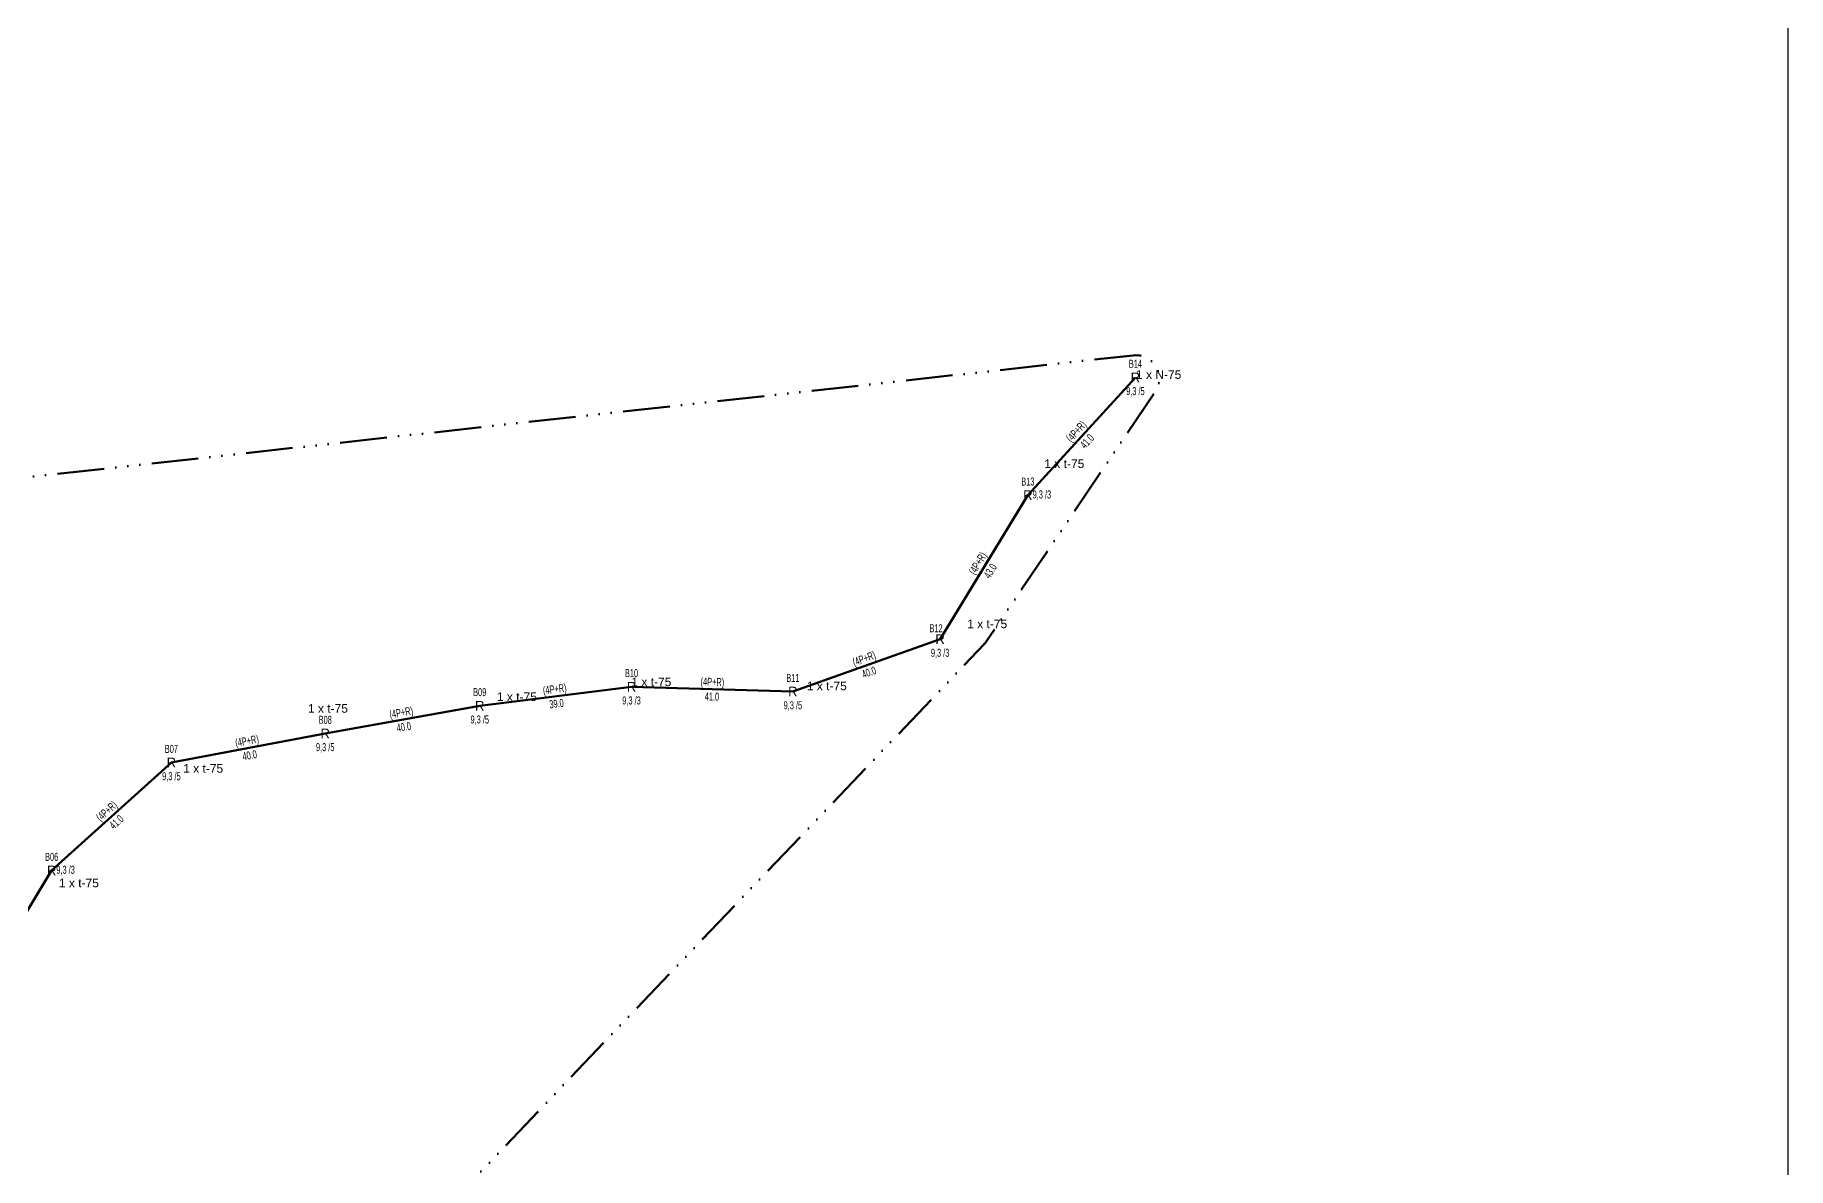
# Model space of a CAD drawing. Header units: millimetres. Extents: x 614452 to 616952, y 4151662 to 4153442.
# Drawn here: x 616315.3 to 616764.3, y 4152243 to 4152533.2 of the extents above; entities that cross this region are included whole.
import ezdxf
from ezdxf.enums import TextEntityAlignment as Align

# ---------------------------------------------------------------- set-up
doc = ezdxf.new("R2010")
doc.units = ezdxf.units.MM
doc.linetypes.add('ACAD_ISO14W100', pattern=[24, 12, -3, 0, -3, 0, -3, 0, -3])
doc.layers.add('ANTET', color=7, linetype='Continuous')
doc.layers.add('Unknown_Point_Feature', color=7, linetype='Continuous')
for name, color, linetype, lineweight in [('DIREK_AG_MEVCUT', 120, 'Continuous', 25), ('HAT_AG_HAVAI_MEVCUT', 126, 'Continuous', 50), ('TRAFO_BOLGE_TUM', 254, 'ACAD_ISO14W100', 70)]:
    doc.layers.add(name, color=color, linetype=linetype, lineweight=lineweight)
doc.styles.add('Direk', font='B_CAD')
doc.styles.get("Standard").update_dxf_attribs({"font": 'Arial'})

msp = doc.modelspace()

# ---------------------------------------------------------------- linework, layer by layer
at = {"layer": 'ANTET', "flags": 128}
msp.add_lwpolyline([(614452.5, 4151777.5), (614452.5, 4152542.5), (616764.34, 4152542.5), (616764.34, 4151662.5), (614452.5, 4151662.5)], close=True, dxfattribs=at)
at = {"layer": 'HAT_AG_HAVAI_MEVCUT'}
for p, q in [((616569.62, 4152415.36), (616597.17, 4152445.53)), ((616547.14, 4152378.49), (616569.62, 4152415.36)), ((616509.42, 4152365.04), (616547.14, 4152378.49)), ((616429.2, 4152361.4), (616468.08, 4152366.27)), ((616468.08, 4152366.27), (616509.42, 4152365.04)), ((616389.61, 4152354.31), (616429.2, 4152361.4)), ((616350.2, 4152346.86), (616389.61, 4152354.31)), ((616319.52, 4152319.2), (616350.2, 4152346.86)), ((616298.48, 4152284.34), (616319.52, 4152319.2))]:
    msp.add_line(p, q, dxfattribs=at)
at = {"layer": 'TRAFO_BOLGE_TUM', "flags": 128}
msp.add_lwpolyline([(616051.11, 4152028.74), (616051.1, 4152028.73), (616017.64, 4152078.78), (616017.43, 4152079.12), (616017.21, 4152079.6), (616017.19, 4152079.59), (615938.92, 4152247.83), (615938.72, 4152248.31), (615938.45, 4152249.32), (615938.44, 4152249.5), (615938.42, 4152249.5), (615920.91, 4152370.5), (615920.85, 4152371.36), (615920.94, 4152372.4), (615921.21, 4152373.41), (615921.65, 4152374.36), (615922.25, 4152375.21), (615922.99, 4152375.95), (615923.85, 4152376.55), (615924.79, 4152377), (615925.8, 4152377.27), (615926.19, 4152377.3), (615926.19, 4152377.32), (616596.62, 4152451.18), (616597.28, 4152451.22), (616598.32, 4152451.12), (616599.33, 4152450.85), (616600.28, 4152450.41), (616601.14, 4152449.81), (616601.88, 4152449.07), (616602.48, 4152448.22), (616602.92, 4152447.27), (616603.19, 4152446.26), (616603.28, 4152445.22), (616603.19, 4152444.17), (616602.92, 4152443.16), (616602.48, 4152442.22), (616602.23, 4152441.87), (616602.25, 4152441.85), (616559.03, 4152377.95), (616558.66, 4152377.46), (616558.38, 4152377.19), (616558.4, 4152377.17), (616272.35, 4152077.4), (616271.87, 4152076.95), (616271.01, 4152076.35), (616270.07, 4152075.91), (616270, 4152075.89), (616270, 4152075.88), (616074.15, 4152007.04), (616073.2, 4152006.79), (616072.16, 4152006.7), (616071.12, 4152006.79), (616070.11, 4152007.06), (616069.16, 4152007.51), (616068.3, 4152008.11), (616067.56, 4152008.85), (616067.54, 4152008.87), (616067.54, 4152008.87), (616051.47, 4152028.23), (616051.11, 4152028.74), (616051.11, 4152028.74)], dxfattribs=at)

# ---------------------------------------------------------------- texts
at = {"layer": 'DIREK_AG_MEVCUT', "width": 0.53}
for s, p in [('B14', (616597.17, 4152449.03)), ('9,3 /5', (616597.17, 4152442.03)), ('B13', (616569.62, 4152418.86)), ('9,3 /3', (616573.21, 4152415.55)), ('B12', (616546.1, 4152381.26)), ('9,3 /3', (616547.14, 4152374.99)), ('B10', (616468.08, 4152369.77)), ('B11', (616509.42, 4152368.54)), ('B09', (616429.2, 4152364.9)), ('9,3 /3', (616468.08, 4152362.77)), ('9,3 /5', (616509.42, 4152361.54)), ('B08', (616389.61, 4152357.81)), ('9,3 /5', (616429.2, 4152357.9)), ('9,3 /5', (616389.61, 4152350.81)), ('B07', (616350.2, 4152350.36)), ('9,3 /5', (616350.2, 4152343.36)), ('B06', (616319.52, 4152322.7)), ('9,3 /3', (616323.1, 4152319.39))]:
    msp.add_text(s, height=2.05, dxfattribs=at).set_placement(p, align=Align.MIDDLE_CENTER)
at = {"layer": 'DIREK_AG_MEVCUT', "style": 'Direk'}
for p in [(616597.17, 4152445.53), (616569.62, 4152415.36), (616547.14, 4152378.49), (616468.08, 4152366.27), (616509.42, 4152365.04), (616429.2, 4152361.4), (616389.61, 4152354.31), (616350.2, 4152346.86), (616319.52, 4152319.2)]:
    msp.add_text('R', height=2.5, dxfattribs=at).set_placement(p, align=Align.MIDDLE_CENTER)
at = {"layer": 'HAT_AG_HAVAI_MEVCUT', "lineweight": 30, "width": 0.53}
for rotation, p in [(47.5953, (616582.77, 4152431.02, 308298.59)), (58.6319, (616557.66, 4152397.37, 308284.81)), (19.6239, (616527.99, 4152372.56, 308273.57)), (7.1421, (616448.53, 4152364.68, 308234.04)), (358.2933, (616488.77, 4152366.5, 308254.71)), (10.1564, (616409.26, 4152358.69, 308214.6)), (10.6959, (616369.75, 4152351.42, 308194.81)), (42.0338, (616334.29, 4152333.66, 308175.1))]:
    msp.add_text('(4P+R)', height=2.05, rotation=rotation, dxfattribs=at).set_placement(p, align=Align.CENTER)
for s, rotation, p in [('41.0', 47.5953, (616584.02, 4152429.87, 308298.59)), ('43.0', 58.6319, (616559.11, 4152396.48, 308284.81)), ('40.0', 19.6239, (616528.56, 4152370.96, 308273.57)), ('39.0', 7.1421, (616448.74, 4152362.99, 308234.04)), ('41.0', 358.2933, (616488.72, 4152364.8, 308254.71)), ('40.0', 10.1564, (616409.56, 4152357.01, 308214.6)), ('40.0', 10.6959, (616370.06, 4152349.75, 308194.81)), ('41.0', 42.0338, (616335.43, 4152332.4, 308175.1))]:
    msp.add_text(s, height=2.05, rotation=rotation, dxfattribs=at).set_placement(p, align=Align.TOP_CENTER)
at = {"layer": 'Unknown_Point_Feature', "color": 0}
for s, p in [('1 x N-75', (616597.32, 4152445.17)), ('1 x t-75', (616573.84, 4152422.31)), ('1 x t-75', (616554.07, 4152381.29)), ('1 x t-75', (616468.04, 4152366.43)), ('1 x t-75', (616512.99, 4152365.39)), ('1 x t-75', (616385.18, 4152359.63)), ('1 x t-75', (616433.59, 4152362.62)), ('1 x t-75', (616353.22, 4152344.26)), ('1 x t-75', (616321.38, 4152314.91))]:
    msp.add_text(s, height=2.2, dxfattribs=at).set_placement(p)

doc.saveas('drawing.dxf')
